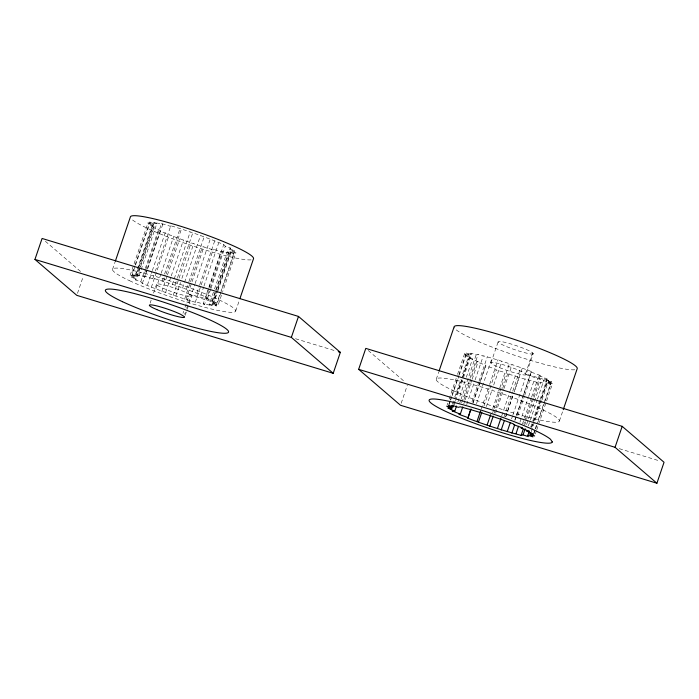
<?xml version="1.0" encoding="UTF-8"?>
<svg xmlns="http://www.w3.org/2000/svg" width="699" height="699" viewBox="0 0 699 699"><rect width="100%" height="100%" fill="white"/><g stroke="black" fill="none" stroke-linecap="round" stroke-linejoin="round"><path stroke-width="0.52" stroke-dasharray="3.5 2.62" d="M473.118 402.842L485.709 365.848L485.744 365.193L476.753 361.925L463.813 399.942M523.621 394.786L531.345 371.527C513.896 364.869 496.124 359.129 478.099 354.41L476.15 354.909L470.916 353.152L455.87 397.329M145.794 269.77L143.697 275.939L152.758 278.779L152.959 278.176C170.932 283.488 188.608 289.762 205.899 296.97L207.463 298.656L212.688 300.439L230.53 248.031L225.305 246.249L223.741 244.563C206.441 237.363 188.774 231.081 170.792 225.768L155.405 270.976M170.792 225.768L170.6 226.371L161.53 223.531L146.143 268.739M139.748 267.656L135.554 279.984L140.787 281.767L142.343 283.453C159.643 290.653 177.319 296.935 195.292 302.248L195.484 301.645L204.554 304.484L209.796 289.071M210.146 288.049L222.396 252.077L213.326 249.237L213.134 249.849C195.152 244.528 177.485 238.254 160.185 231.046L158.621 229.359L153.396 227.577L140.097 266.625M77.484 293.362L83.26 276.385M112.539 269.386L114.994 262.195M130.136 275.336L147.978 222.929L153.282 223.75L135.44 276.149L130.136 275.336L134.566 277.18L152.408 224.772L147.978 222.929M135.44 276.149L131.884 274.471L134.68 266.249M135.029 265.218L149.726 222.064L156.794 223.68L138.952 276.088L131.884 274.471M140.237 267.787L136.392 279.093L131.386 277.215L149.228 224.816L152.408 224.772M138.952 276.088L136.506 274.672L138.952 267.481M139.302 266.45L154.348 222.265L162.701 224.571L147.655 268.757M140.586 266.765L154.234 226.686L149.228 224.816M140.787 281.767L144.981 269.43M145.331 268.407L158.621 229.359M142.343 283.453L146.895 270.094M147.244 269.063L160.185 231.046M136.506 274.672L144.859 276.979L147.306 269.788M147.445 285.009L151.998 271.649M152.347 270.627L165.287 232.61M152.758 278.779L155.056 272.007M151.307 287.376L169.149 234.969M150.136 303.095L151.159 300.098M153.535 293.108L156.593 284.126M155.929 288.617L160.831 274.226M161.181 273.204L173.771 236.21M162.116 281.348L164.213 275.188M164.562 274.157L179.958 228.949M163.662 281.225L165.759 275.065M166.109 274.034L181.495 228.826M161.819 291.492L167.061 276.079M167.419 275.048L179.66 239.084M165.654 292.322L170.905 276.909M171.255 275.887L183.496 239.914M172.295 284.528L190.128 232.129M175.073 284.895L177.17 278.735M177.52 277.704L192.915 232.487M173.169 295.528L191.01 243.121M175.956 295.887L180.499 282.536M181.897 278.42L193.798 243.488M182.588 288.102L200.43 235.694M186.423 288.932L188.529 282.763M188.879 281.732L204.265 236.524M184.588 299.189L190.18 282.754M190.53 281.723L202.43 246.791M186.126 299.067L203.968 246.668M182.989 313.239L183.671 311.247M185.034 307.254L189.446 294.27L212.688 300.439L211.858 301.33L216.856 303.209L220.701 291.902M184.65 314.34L185.322 312.339M186.685 308.346L191.107 295.371L216.856 303.209L213.676 303.244L217.529 291.937M192.312 291.806L194.759 284.615M195.108 283.584L210.154 239.399M185.191 315.258L186.895 310.269M187.227 309.273L191.648 296.297M196.943 293.047L199.39 285.856M199.739 284.825L214.785 240.639M195.292 302.248L213.326 249.237M200.796 295.406L203.592 287.193M203.942 286.162L218.638 243.007M204.554 304.484L203.383 303.445L208.634 288.032M208.984 287.001L221.225 251.037L229.578 253.344L211.736 305.751L203.383 303.445M205.899 296.97L208.695 288.748M209.045 287.726L223.741 244.563M207.463 298.656L210.609 289.412M210.958 288.381L225.305 246.249M211.736 305.751L209.289 304.336L214.191 289.954M214.541 288.923L227.131 251.928L234.2 253.554L221.26 291.57M211.858 301.33L215.353 291.055M215.703 290.024L229.691 248.923L230.53 248.031M220.91 292.593L216.367 305.952L212.802 304.266L217.354 290.915M217.704 289.884L230.644 251.867L235.947 252.68L222.658 291.728M217.878 290.915L231.518 250.836L234.698 250.801L221.05 290.871M212.802 304.266L218.105 305.087L222.308 292.759M235.703 311.038L239.547 299.731M401.191 403.279L407.307 385.315M436.246 379.304L438.692 372.113M447.054 405.193L447.753 403.131M449.151 399.024L457.198 375.389M457.548 374.367L464.547 353.808L469.09 355.005L462.1 375.555M448.802 404.319L449.85 401.235M450.2 400.212L458.596 375.546M458.946 374.524L466.285 352.943L471.353 354.472L455.608 400.71M449.003 405.018L450.401 400.903M450.759 399.88L451.807 396.796M452.157 395.765L458.797 376.245M459.147 375.214L465.796 355.695L469.518 356.473L455.53 397.574M452.305 404.328L454.402 398.159M454.752 397.137L460.693 379.671M453.424 404.529L455.521 398.36M454.21 404.826L455.259 401.742M457.915 401.925L465.962 378.29M466.312 377.268L472.603 358.77L465.796 355.695M459.706 403.201L460.755 400.116M461.104 399.094L476.15 354.909M461.663 402.711L469.702 379.076M470.051 378.045L478.099 354.41M463.795 403.873L464.844 400.789M465.193 399.767L471.842 380.239M472.192 379.216L478.142 361.741L469.964 358.465L472.603 358.77M466.705 404.581L474.752 380.946M475.102 379.915L483.149 356.28M471.974 401.864L478.614 382.336M478.964 381.313L487.36 356.647M472.804 403.209L479.794 382.659M480.143 381.637L485.744 365.193M476.491 403.716L491.878 358.5M490.951 362.895L498.09 341.933M481.279 409.029L489.309 385.315M489.667 384.363L498.064 359.705M483.979 405.936L496.229 369.972L494.901 368.88L485.709 365.848M486.355 406.626L492.297 389.16M493.695 385.053L501.742 361.418M492.743 408.513L499.392 388.993M499.741 387.962L504.984 372.55L496.229 369.972M492.69 412.698L493.739 409.614M494.088 408.583L509.484 363.375M494.289 413.048L502.328 389.413M502.677 388.391L507.579 374L504.984 372.55M495.635 413.118L503.673 389.483M504.031 388.461L512.07 364.826M501.672 416.036L510.069 391.37M510.419 390.348L515.32 375.957L507.579 374M504.04 416.726L512.437 392.069M512.786 391.038L520.834 367.403M505.7 416.718L513.748 393.083M531.458 427.386L546.146 384.223L540.912 382.467L538.964 382.965C532.367 380.824 525.779 379.26 518.999 377.67L514.097 392.052L522.162 368.495M505.718 416.796L513.765 393.161M532.647 352.89L525.508 373.851L551.266 381.68L537.618 421.759M533.25 353.511L532.865 353.974A18.576 2.132 18.8 0 1 511.921 348.67A18.576 2.132 18.8 0 1 498.474 341.479L500.03 341.444A18.576 2.132 18.8 0 1 517.138 345.97A18.576 2.132 18.8 0 1 532.428 352.663L533.25 353.511L526.006 374.594L552.516 383.568L539.226 422.607M511.537 418.946L512.585 415.861M512.935 414.839L525.185 378.875M514.91 419.819L515.958 416.735M516.308 415.713L531.345 371.527M514.875 420.483L523.271 395.817M517.802 415.66L524.451 396.141M524.8 395.11L529.702 380.728M519.916 422.196L528.313 397.53M528.662 396.508L533.914 381.095M522.485 423.926L531.223 398.238M531.572 397.207L538.92 375.634L540.31 375.45L523.866 423.743M524.617 425.097L533.713 398.378M534.062 397.347L538.964 382.965M526.574 424.599L540.912 382.467M528.365 425.874L537.112 400.186M537.461 399.155L544.46 378.605L547.099 378.91L540.1 399.461M530.655 427.211L532.411 421.951M532.76 421.043L539.759 400.37M531.799 427.141L533.547 422.004M533.896 420.981L547.544 380.903L551.266 381.68L544.46 378.605M531.179 431.694L541.673 400.868M542.022 399.837L547.972 382.37L552.516 383.568L547.544 380.903M533.774 433.057L534.822 429.972M535.172 428.95L537.269 422.781M533.984 433.756L535.382 429.64M535.731 428.618L544.827 401.899M545.176 400.877L550.768 384.433L547.972 382.37M535.373 433.913L536.421 430.829M536.771 429.806L538.877 423.638M559.41 420.955L562.905 410.68M153.396 227.577L154.234 226.686M135.554 279.984L136.392 279.093M476.753 361.925L478.142 361.741M131.386 277.215L134.566 277.18M209.289 304.336L216.367 305.952M550.768 384.433L545.709 382.903L546.146 384.223M295.528 338.727L336.175 351.09M619.235 448.644L659.882 461.008M531.319 372.183L540.31 375.45M229.691 248.923L234.698 250.801M538.92 375.634L547.099 378.91M231.518 250.836L235.947 252.68M213.676 303.244L218.105 305.087M515.32 375.957L518.999 377.67M230.644 251.867L234.2 253.554M149.726 222.064L153.282 223.75M464.547 353.808L469.518 356.473M227.131 251.928L229.578 253.344M154.348 222.265L156.794 223.68M466.285 352.943L469.09 355.005M368.251 350.496L404.363 381.497M45.365 241.277L80.665 271.57M221.225 251.037L222.396 252.077M161.53 223.531L162.701 224.571M143.697 275.939L144.859 276.979M470.916 353.152L471.353 354.472M251.098 259.845A65.016 7.471 18.8 0 1 190.626 245.244A65.016 7.471 18.8 0 1 132.137 219.617M574.805 369.771A65.016 7.471 18.8 0 1 506.303 352.383A65.016 7.471 18.8 0 1 454.088 326.896M526.111 374.481L525.727 374.935A18.576 2.132 18.8 0 1 499.13 367.438A18.576 2.132 18.8 0 1 497.767 363.297A18.576 2.132 18.8 0 1 525.299 373.624L526.111 374.481M190.102 294.62L187.647 293.3A18.576 2.132 18.8 0 0 158.909 283.977A18.576 2.132 18.8 0 0 171.01 291.387A18.576 2.132 18.8 0 0 191.465 295.642L190.102 294.62M129.638 280.745A65.016 7.471 18.8 0 0 233.256 312.252A65.016 7.471 18.8 0 0 159.477 277.634A65.016 7.471 18.8 0 0 129.638 280.745M453.336 390.662A65.016 7.471 18.8 0 0 556.963 422.17A65.016 7.471 18.8 0 0 483.175 387.552A65.016 7.471 18.8 0 0 453.336 390.662"/><path stroke-width="1.05" d="M529.265 431.196L527.867 435.311L528.304 436.63L523.07 434.874L521.122 435.372C503.097 430.654 485.324 424.913 467.876 418.255L470.698 409.378M34.95 259.425L42.089 238.464L298.49 316.429L340.343 352.357L333.213 373.318L76.811 295.354L34.95 259.425L291.352 337.39L333.213 373.318M115.344 261.164L130.381 216.978A65.016 7.471 18.8 0 1 193.3 230.364A65.016 7.471 18.8 0 1 253.545 258.63L239.897 298.709M291.352 337.39L298.49 316.429M358.657 369.343L365.787 348.382L622.189 426.346L664.05 462.275L656.911 483.236L400.51 405.271L358.657 369.343L615.059 447.308L656.911 483.236M439.042 371.082L454.088 326.896A65.016 7.471 18.8 0 1 516.998 340.291A65.016 7.471 18.8 0 1 577.243 368.548L563.254 409.658M452.725 405.796L451.676 408.88L446.705 406.215L451.248 407.412L451.956 405.359M462.747 406.958L460.3 414.149L452.122 410.863L454.761 411.178L456.517 406.04M467.876 418.255L471.021 409.011M477.059 421.279L480.562 411.003M478.387 422.379L481.882 412.104M487.151 424.957L490.646 414.682M489.737 426.407L493.232 416.132M497.478 428.365L500.973 418.089M501.157 430.077L504.302 420.824M507.343 431.283L510.139 423.061M511.86 433.135L514.656 424.913M516.072 433.502L518.518 426.303M521.122 435.372L523.219 429.203M523.07 434.874L525.176 428.705M527.867 435.311L532.935 436.84L530.13 434.778L530.829 432.716M615.059 447.308L622.189 426.346M460.3 414.149L458.911 414.332L467.902 417.6M451.676 408.88L447.954 408.102L454.761 411.178M530.13 434.778L534.674 435.966L529.702 433.31L533.424 434.088L526.618 431.012L529.257 431.318L521.078 428.033L522.468 427.858L513.477 424.59L513.512 423.926C496.063 417.277 478.291 411.536 460.257 406.818L458.308 407.316L453.074 405.551L453.511 406.879L448.452 405.35L451.248 407.412M338.264 351.719L340.343 352.357M156.838 309.613L153.465 308.084A18.576 2.132 18.8 0 1 155.72 305.664A18.576 2.132 18.8 0 1 180.508 314.262L184.326 316.603A18.576 2.132 18.8 0 1 176.393 316.236A18.576 2.132 18.8 0 1 156.838 309.613M552.271 441.917L550.515 439.287A65.016 7.471 18.8 0 0 452.131 402.012A65.016 7.471 18.8 0 0 463.454 419.033A65.016 7.471 18.8 0 0 552.271 441.917M122.5 301.706A65.016 7.471 18.8 0 0 226.127 333.213A65.016 7.471 18.8 0 0 152.338 298.595A65.016 7.471 18.8 0 0 122.5 301.706"/></g></svg>
